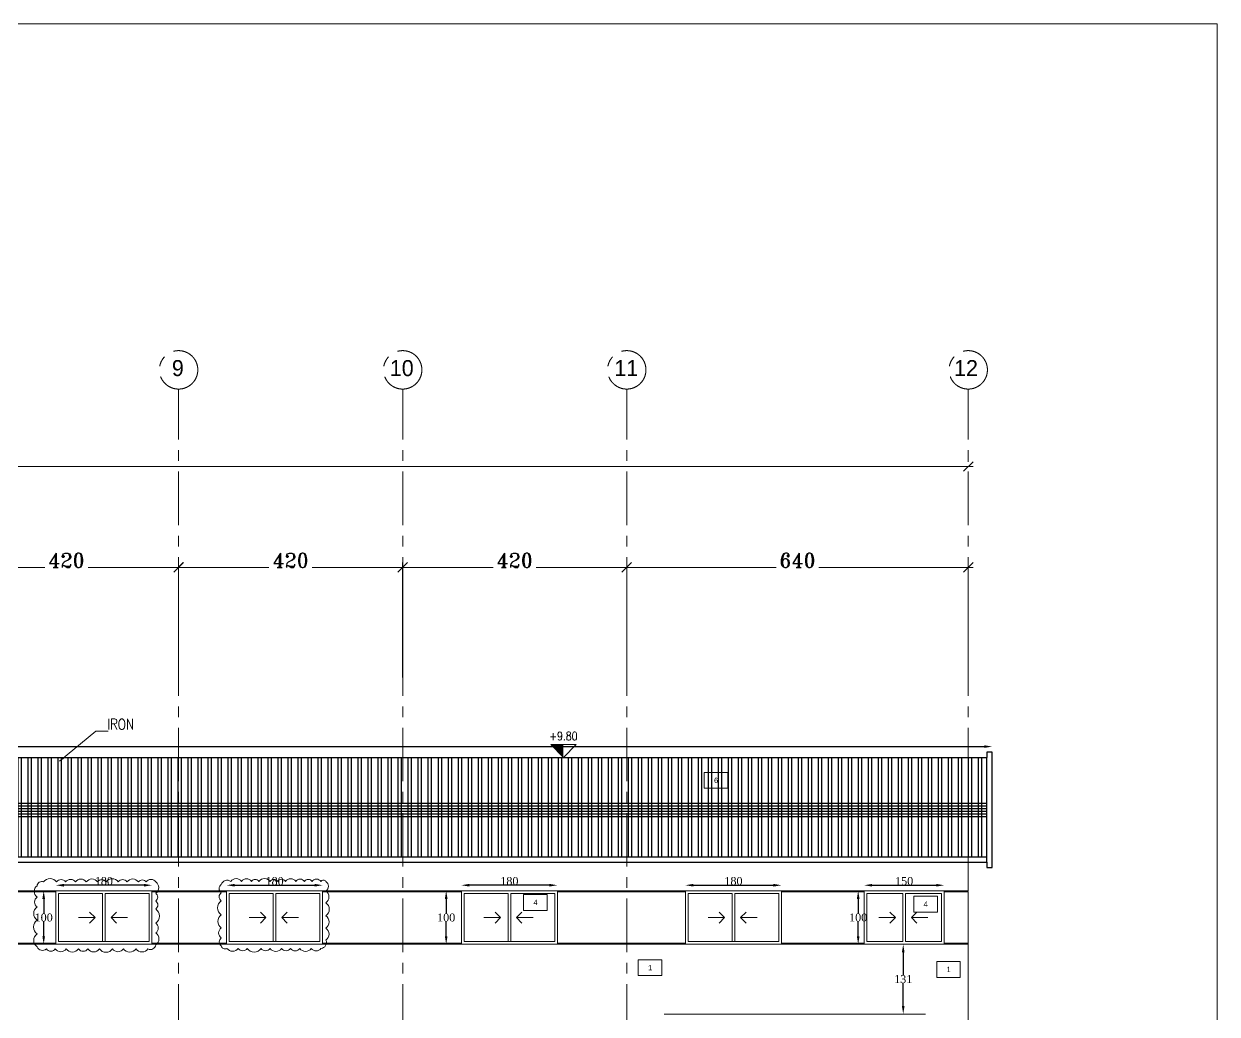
# Model space of a CAD drawing. Header units: millimetres. Extents: x -9083 to 924194, y -232449 to 321637.
# Drawn here: x 33231 to 55597, y 104655 to 123209 of the extents above; entities that cross this region are included whole.
import ezdxf
from ezdxf.enums import TextEntityAlignment as Align

# ---------------------------------------------------------------- set-up
doc = ezdxf.new("R2010")
doc.units = ezdxf.units.MM
doc.header["$LTSCALE"] = 400
doc.header["$MEASUREMENT"] = 0
doc.header["$PDMODE"] = 3
doc.linetypes.add('CENTER', pattern=[2, 1.25, -0.25, 0.25, -0.25])
doc.linetypes.add('CENTERX2', pattern=[4, 2.5, -0.5, 0.5, -0.5])
doc.layers.get('0').update_dxf_attribs({"lineweight": 0, "true_color": 0xff1414})
doc.layers.get('Defpoints').update_dxf_attribs({"color": 8, "lineweight": 5})
doc.layers.add('A-400 ANNOT-TEXT', color=7, linetype='Continuous')
doc.layers.add('AXIES', color=7, linetype='CENTER', lineweight=0, true_color=0x949596)
for name, color, linetype, lineweight in [('AXIS DIMENSION', 8, 'Continuous', 5), ('ELEVATION 01', 4, 'Continuous', 25), ('ELEVATION 02', 3, 'Continuous', 18), ('ELEVATION WINDOW', 5, 'Continuous', 5), ('LEVEL SYMBOL', 8, 'Continuous', 5), ('REVC', 210, 'Continuous', 0), ('ROOMS DIMENSION', 3, 'Continuous', 5), ('TAG ELEVATIONS DETAIL', 8, 'Continuous', 9)]:
    doc.layers.add(name, color=color, linetype=linetype, lineweight=lineweight)
doc.styles.add('ROMAN', font='times.ttf')
doc.styles.add('ROMAN-0.7', font='romans.shx', dxfattribs={"width": 0.7})
doc.styles.add('ROMANS-0.8', font='romans.shx', dxfattribs={"width": 0.8})
doc.styles.add('ROMANS-TITLE', font='ROMANS.shx', dxfattribs={"width": 0.8})
doc.styles.add('ROMANT', font='romant.shx')
doc.styles.get("Standard").update_dxf_attribs({"font": 'GOTHIC.TTF', "height": 220})
doc.styles.add('WA-GV03-ELEV & SEC.-TYPE A$0$BOLD', font='romantic.ttf')
doc.styles.add('WA-GV03-ELEV & SEC.-TYPE A$0$Standard', font='arial.ttf')
doc.dimstyles.new('AXIS DIMENSION', dxfattribs={"dimscale": 1.2, "dimtxt": 220, "dimasz": 150, "dimexe": 75, "dimexo": 200, "dimgap": 50, "dimtad": 0, "dimdec": 0, "dimlfac": 0.1, "dimzin": 0, "dimdsep": 46, "dimtxsty": 'ROMANT', "dimblk": 'OBLIQUE', "dimcen": 200, "dimdle": 75, "dimclrd": 17, "dimclre": 94, "dimclrt": 3, "dimadec": 0, "dimazin": 0, "dimtfac": 0.5, "dimtdec": 0, "dimtix": 1, "dimtofl": 0, "dimtmove": 2, "dimatfit": 2, "dimfxl": 100, "dimtvp": 0.5, "dimtolj": 1, "dimtzin": 0, "dimlwd": -1, "dimlwe": -1, "dimarcsym": 0})
doc.dimstyles.new('DIM-200-100', dxfattribs={"dimtxt": 200, "dimasz": 100, "dimexe": 100, "dimexo": 100, "dimgap": 75, "dimtad": 1, "dimdec": 0, "dimzin": 12, "dimdsep": 46, "dimtxsty": 'ROMAN-0.7', "dimblk": 'ARCHTICK', "dimcen": 50, "dimdle": 100, "dimclrd": 8, "dimclre": 9, "dimclrt": 256, "dimadec": 0, "dimazin": 0, "dimtfac": 1, "dimtdec": 0, "dimtix": 1, "dimtmove": 2, "dimatfit": 3, "dimfxl": 1, "dimtolj": 1, "dimtzin": 0, "dimlwd": 9, "dimlwe": 5, "dimarcsym": 0})
doc.dimstyles.new('ELEV DIM', dxfattribs={"dimtxt": 150, "dimasz": 150, "dimexe": 0.06, "dimexo": 0.06, "dimgap": 0.03, "dimtad": 1, "dimtih": 1, "dimtoh": 1, "dimdec": 0, "dimlfac": 0.1, "dimzin": 13, "dimdsep": 46, "dimtxsty": 'ROMAN', "dimcen": 0.09, "dimdle": 0.06, "dimse1": 1, "dimse2": 1, "dimclrd": 256, "dimclre": 256, "dimclrt": 3, "dimadec": 0, "dimazin": 0, "dimtfac": 1, "dimtdec": 0, "dimtix": 1, "dimtmove": 2, "dimatfit": 3, "dimfxl": 0.06, "dimtolj": 1, "dimtzin": 0, "dimarcsym": 0})

# ---------------------------------------------------------------- blocks, each defined once
blk = doc.blocks.new('_Oblique')
at = {"color": 0, "linetype": 'ByBlock', "lineweight": -2}
blk.add_line((-0.5, -0.5), (0.5, 0.5), dxfattribs=at)
blk = doc.blocks.new('*D239')
at = {"layer": 'AXIS DIMENSION', "color": 94, "ltscale": 20, "transparency": 16777216}
for p, q in [((6106683, 708928), (6106683, 711079)), ((6110881, 708928), (6110881, 711079))]:
    blk.add_line(p, q, dxfattribs=at)
at = {"layer": 'AXIS DIMENSION', "color": 17, "ltscale": 20, "transparency": 16777216}
for p, q in [((6106593, 710989), (6108376, 710989)), ((6110971, 710989), (6109187, 710989))]:
    blk.add_line(p, q, dxfattribs=at)
at = {"layer": 'Defpoints', "color": 0, "ltscale": 20, "transparency": 16777216}
for p in [(6110881, 710989), (6106683, 708688), (6110881, 708688)]:
    blk.add_point(p, dxfattribs=at)
at = {"layer": 'AXIS DIMENSION', "color": 17, "ltscale": 20, "transparency": 16777216, "xscale": 179.9999999999999, "yscale": 179.9999999999999, "zscale": 179.9999999999999, "rotation": 180}
blk.add_blockref('_Oblique', (6106683, 710989), dxfattribs=at)
at = {"layer": 'AXIS DIMENSION', "color": 17, "ltscale": 20, "transparency": 16777216, "xscale": 179.9999999999999, "yscale": 179.9999999999999, "zscale": 179.9999999999999}
blk.add_blockref('_Oblique', (6110881, 710989), dxfattribs=at)
at = {"layer": 'AXIS DIMENSION', "color": 3, "ltscale": 20, "transparency": 16777216, "insert": (6108782, 711121), "char_height": 264, "attachment_point": 5, "style": 'ROMANT'}
blk.add_mtext('\\A1;420', dxfattribs=at)
blk = doc.blocks.new('*D240')
at = {"layer": 'AXIS DIMENSION', "color": 94, "ltscale": 20, "transparency": 16777216}
for p, q in [((6110883, 708928), (6110883, 711079)), ((6115081, 708928), (6115081, 711079))]:
    blk.add_line(p, q, dxfattribs=at)
at = {"layer": 'AXIS DIMENSION', "color": 17, "ltscale": 20, "transparency": 16777216}
for p, q in [((6110793, 710989), (6112576, 710989)), ((6115171, 710989), (6113387, 710989))]:
    blk.add_line(p, q, dxfattribs=at)
at = {"layer": 'Defpoints', "color": 0, "ltscale": 20, "transparency": 16777216}
for p in [(6115081, 710989), (6110883, 708688), (6115081, 708688)]:
    blk.add_point(p, dxfattribs=at)
at = {"layer": 'AXIS DIMENSION', "color": 17, "ltscale": 20, "transparency": 16777216, "xscale": 179.9999999999999, "yscale": 179.9999999999999, "zscale": 179.9999999999999, "rotation": 180}
blk.add_blockref('_Oblique', (6110883, 710989), dxfattribs=at)
at = {"layer": 'AXIS DIMENSION', "color": 17, "ltscale": 20, "transparency": 16777216, "xscale": 179.9999999999999, "yscale": 179.9999999999999, "zscale": 179.9999999999999}
blk.add_blockref('_Oblique', (6115081, 710989), dxfattribs=at)
at = {"layer": 'AXIS DIMENSION', "color": 3, "ltscale": 20, "transparency": 16777216, "insert": (6112982, 711121), "char_height": 264, "attachment_point": 5, "style": 'ROMANT'}
blk.add_mtext('\\A1;420', dxfattribs=at)
blk = doc.blocks.new('*D241')
at = {"layer": 'AXIS DIMENSION', "color": 94, "ltscale": 20, "transparency": 16777216}
for p, q in [((6115083, 708928), (6115083, 711079)), ((6119281, 708928), (6119281, 711079))]:
    blk.add_line(p, q, dxfattribs=at)
at = {"layer": 'AXIS DIMENSION', "color": 17, "ltscale": 20, "transparency": 16777216}
for p, q in [((6114993, 710989), (6116776, 710989)), ((6119371, 710989), (6117587, 710989))]:
    blk.add_line(p, q, dxfattribs=at)
at = {"layer": 'Defpoints', "color": 0, "ltscale": 20, "transparency": 16777216}
for p in [(6119281, 710989), (6115083, 708688), (6119281, 708688)]:
    blk.add_point(p, dxfattribs=at)
at = {"layer": 'AXIS DIMENSION', "color": 17, "ltscale": 20, "transparency": 16777216, "xscale": 179.9999999999999, "yscale": 179.9999999999999, "zscale": 179.9999999999999, "rotation": 180}
blk.add_blockref('_Oblique', (6115083, 710989), dxfattribs=at)
at = {"layer": 'AXIS DIMENSION', "color": 17, "ltscale": 20, "transparency": 16777216, "xscale": 179.9999999999999, "yscale": 179.9999999999999, "zscale": 179.9999999999999}
blk.add_blockref('_Oblique', (6119281, 710989), dxfattribs=at)
at = {"layer": 'AXIS DIMENSION', "color": 3, "ltscale": 20, "transparency": 16777216, "insert": (6117182, 711121), "char_height": 264, "attachment_point": 5, "style": 'ROMANT'}
blk.add_mtext('\\A1;420', dxfattribs=at)
blk = doc.blocks.new('*D242')
at = {"layer": 'AXIS DIMENSION', "color": 94, "ltscale": 20, "transparency": 16777216}
for p, q in [((6119283, 708928), (6119283, 711079)), ((6125683, 708928), (6125683, 711079))]:
    blk.add_line(p, q, dxfattribs=at)
at = {"layer": 'AXIS DIMENSION', "color": 17, "ltscale": 20, "transparency": 16777216}
for p, q in [((6119193, 710989), (6122083, 710989)), ((6125773, 710989), (6122882, 710989))]:
    blk.add_line(p, q, dxfattribs=at)
at = {"layer": 'Defpoints', "color": 0, "ltscale": 20, "transparency": 16777216}
for p in [(6125683, 710989), (6119283, 708688), (6125683, 708688)]:
    blk.add_point(p, dxfattribs=at)
at = {"layer": 'AXIS DIMENSION', "color": 17, "ltscale": 20, "transparency": 16777216, "xscale": 179.9999999999999, "yscale": 179.9999999999999, "zscale": 179.9999999999999, "rotation": 180}
blk.add_blockref('_Oblique', (6119283, 710989), dxfattribs=at)
at = {"layer": 'AXIS DIMENSION', "color": 17, "ltscale": 20, "transparency": 16777216, "xscale": 179.9999999999999, "yscale": 179.9999999999999, "zscale": 179.9999999999999}
blk.add_blockref('_Oblique', (6125683, 710989), dxfattribs=at)
at = {"layer": 'AXIS DIMENSION', "color": 3, "ltscale": 20, "transparency": 16777216, "insert": (6122483, 711121), "char_height": 264, "attachment_point": 5, "style": 'ROMANT'}
blk.add_mtext('\\A1;640', dxfattribs=at)
blk = doc.blocks.new('*D176')
at = {"layer": 'AXIS DIMENSION', "color": 94, "ltscale": 20, "transparency": 16777216}
for p, q in [((6077583, 712536), (6077583, 712431)), ((6125683, 712536), (6125683, 712431))]:
    blk.add_line(p, q, dxfattribs=at)
at = {"layer": 'AXIS DIMENSION', "color": 17, "ltscale": 20, "transparency": 16777216}
for p, q in [((6077493, 712341), (6101101, 712341)), ((6125773, 712341), (6102164, 712341))]:
    blk.add_line(p, q, dxfattribs=at)
at = {"layer": 'Defpoints', "color": 0, "ltscale": 20, "transparency": 16777216}
for p in [(6077583, 712296), (6125683, 712341), (6125683, 712296)]:
    blk.add_point(p, dxfattribs=at)
at = {"layer": 'AXIS DIMENSION', "color": 17, "ltscale": 20, "transparency": 16777216, "xscale": 179.9999999999999, "yscale": 179.9999999999999, "zscale": 179.9999999999999, "rotation": 180}
blk.add_blockref('_Oblique', (6077583, 712341), dxfattribs=at)
at = {"layer": 'AXIS DIMENSION', "color": 17, "ltscale": 20, "transparency": 16777216, "xscale": 179.9999999999999, "yscale": 179.9999999999999, "zscale": 179.9999999999999}
blk.add_blockref('_Oblique', (6125683, 712341), dxfattribs=at)
at = {"layer": 'AXIS DIMENSION', "color": 3, "ltscale": 20, "transparency": 16777216, "insert": (6101633, 712473), "char_height": 264, "attachment_point": 5, "style": 'ROMANT'}
blk.add_mtext('\\A1;4810', dxfattribs=at)
blk = doc.blocks.new('*D322')
at = {"layer": 'Defpoints', "color": 0, "transparency": 16777216}
for p in [(45631, 106956), (47431, 107070), (47431, 106956)]:
    blk.add_point(p, dxfattribs=at)
at = {"layer": 'ROOMS DIMENSION', "lineweight": -2, "transparency": 16777216}
blk.add_line((45781, 107070), (47281, 107070), dxfattribs=at)
at = {"layer": 'ROOMS DIMENSION', "transparency": 16777216}
for points in [[(45781, 107095), (45781, 107045), (45631, 107070)], [(47281, 107095), (47281, 107045), (47431, 107070)]]:
    blk.add_solid(points, dxfattribs=at)
at = {"layer": 'ROOMS DIMENSION', "color": 3, "transparency": 16777216, "insert": (46531, 107147), "char_height": 150, "attachment_point": 5, "style": 'ROMAN'}
blk.add_mtext('\\A1;180', dxfattribs=at)
blk = doc.blocks.new('*D323')
at = {"layer": 'Defpoints', "color": 0, "transparency": 16777216}
for p in [(48981, 106956), (50481, 107070), (50481, 106956)]:
    blk.add_point(p, dxfattribs=at)
at = {"layer": 'ROOMS DIMENSION', "lineweight": -2, "transparency": 16777216}
blk.add_line((49131, 107070), (50331, 107070), dxfattribs=at)
at = {"layer": 'ROOMS DIMENSION', "transparency": 16777216}
for points in [[(49131, 107095), (49131, 107045), (48981, 107070)], [(50331, 107095), (50331, 107045), (50481, 107070)]]:
    blk.add_solid(points, dxfattribs=at)
at = {"layer": 'ROOMS DIMENSION', "color": 3, "transparency": 16777216, "insert": (49731, 107147), "char_height": 150, "attachment_point": 5, "style": 'ROMAN'}
blk.add_mtext('\\A1;150', dxfattribs=at)
blk = doc.blocks.new('*D307')
at = {"layer": 'Defpoints', "color": 0, "transparency": 16777216}
for p in [(33698, 106965), (3384, 105965), (33603, 105965)]:
    blk.add_point(p, dxfattribs=at)
at = {"layer": 'ROOMS DIMENSION', "lineweight": -2, "transparency": 16777216}
for p, q in [((33603, 106815), (33603, 106541)), ((33603, 106115), (33603, 106389))]:
    blk.add_line(p, q, dxfattribs=at)
at = {"layer": 'ROOMS DIMENSION', "transparency": 16777216}
for points in [[(33578, 106815), (33628, 106815), (33603, 106965)], [(33578, 106115), (33628, 106115), (33603, 105965)]]:
    blk.add_solid(points, dxfattribs=at)
at = {"layer": 'ROOMS DIMENSION', "color": 3, "transparency": 16777216, "insert": (33603, 106465), "char_height": 150, "attachment_point": 5, "style": 'ROMAN'}
blk.add_mtext('\\A1;100', dxfattribs=at)
blk = doc.blocks.new('*D309')
at = {"layer": 'Defpoints', "color": 0, "transparency": 16777216}
for p in [(49808, 105965), (49713, 104655), (49808, 104655)]:
    blk.add_point(p, dxfattribs=at)
at = {"layer": 'ROOMS DIMENSION', "lineweight": -2, "transparency": 16777216}
for p, q in [((49713, 105815), (49713, 105386)), ((49713, 104805), (49713, 105234))]:
    blk.add_line(p, q, dxfattribs=at)
at = {"layer": 'ROOMS DIMENSION', "transparency": 16777216}
for points in [[(49688, 105815), (49738, 105815), (49713, 105965)], [(49688, 104805), (49738, 104805), (49713, 104655)]]:
    blk.add_solid(points, dxfattribs=at)
at = {"layer": 'ROOMS DIMENSION', "color": 3, "transparency": 16777216, "insert": (49713, 105310), "char_height": 150, "attachment_point": 5, "style": 'ROMAN'}
blk.add_mtext('\\A1;131', dxfattribs=at)
blk = doc.blocks.new('*D310')
at = {"layer": 'Defpoints', "color": 0, "transparency": 16777216}
for p in [(41431, 107070), (41431, 106956), (43231, 106956)]:
    blk.add_point(p, dxfattribs=at)
at = {"layer": 'ROOMS DIMENSION', "lineweight": -2, "transparency": 16777216}
blk.add_line((43081, 107070), (41581, 107070), dxfattribs=at)
at = {"layer": 'ROOMS DIMENSION', "transparency": 16777216}
for points in [[(41581, 107095), (41581, 107045), (41431, 107070)], [(43081, 107095), (43081, 107045), (43231, 107070)]]:
    blk.add_solid(points, dxfattribs=at)
at = {"layer": 'ROOMS DIMENSION', "color": 3, "transparency": 16777216, "insert": (42331, 107147), "char_height": 150, "attachment_point": 5, "style": 'ROMAN'}
blk.add_mtext('\\A1;180', dxfattribs=at)
blk = doc.blocks.new('*D311')
at = {"layer": 'Defpoints', "color": 0, "transparency": 16777216}
for p in [(37031, 106956), (38831, 107070), (38831, 106956)]:
    blk.add_point(p, dxfattribs=at)
at = {"layer": 'ROOMS DIMENSION', "lineweight": -2, "transparency": 16777216}
blk.add_line((37181, 107070), (38681, 107070), dxfattribs=at)
at = {"layer": 'ROOMS DIMENSION', "transparency": 16777216}
for points in [[(37181, 107095), (37181, 107045), (37031, 107070)], [(38681, 107095), (38681, 107045), (38831, 107070)]]:
    blk.add_solid(points, dxfattribs=at)
at = {"layer": 'ROOMS DIMENSION', "color": 3, "transparency": 16777216, "insert": (37931, 107147), "char_height": 150, "attachment_point": 5, "style": 'ROMAN'}
blk.add_mtext('\\A1;180', dxfattribs=at)
blk = doc.blocks.new('*D312')
at = {"layer": 'Defpoints', "color": 0, "transparency": 16777216}
for p in [(33831, 107070), (33831, 106956), (35631, 106956)]:
    blk.add_point(p, dxfattribs=at)
at = {"layer": 'ROOMS DIMENSION', "lineweight": -2, "transparency": 16777216}
blk.add_line((35481, 107070), (33981, 107070), dxfattribs=at)
at = {"layer": 'ROOMS DIMENSION', "transparency": 16777216}
for points in [[(33981, 107095), (33981, 107045), (33831, 107070)], [(35481, 107095), (35481, 107045), (35631, 107070)]]:
    blk.add_solid(points, dxfattribs=at)
at = {"layer": 'ROOMS DIMENSION', "color": 3, "transparency": 16777216, "insert": (34731, 107147), "char_height": 150, "attachment_point": 5, "style": 'ROMAN'}
blk.add_mtext('\\A1;180', dxfattribs=at)
blk = doc.blocks.new('WA-GV03-ELEV & SEC.-TYPE A$0$RCSS TG')
blk.add_lwpolyline([(28718, -28969), (29160, -28969), (29160, -29267), (28718, -29267)], close=True)
at = {"style": 'WA-GV03-ELEV & SEC.-TYPE A$0$BOLD'}
blk.add_attdef('CH', text='', height=80, dxfattribs=at).set_placement((28932, -29118), align=Align.MIDDLE)
blk = doc.blocks.new('*D300')
at = {"layer": 'Defpoints', "color": 0, "transparency": 16777216}
for p in [(51381, 109668), (11531, 108915), (51381, 108915)]:
    blk.add_point(p, dxfattribs=at)
at = {"layer": 'ROOMS DIMENSION', "lineweight": -2, "transparency": 16777216}
blk.add_line((11681, 109668), (51231, 109668), dxfattribs=at)
at = {"layer": 'ROOMS DIMENSION', "transparency": 16777216}
for points in [[(11681, 109693), (11681, 109643), (11531, 109668)], [(51231, 109693), (51231, 109643), (51381, 109668)]]:
    blk.add_solid(points, dxfattribs=at)
at = {"layer": 'ROOMS DIMENSION', "color": 3, "transparency": 16777216, "insert": (31456, 109744), "char_height": 150, "attachment_point": 5, "style": 'ROMAN'}
blk.add_mtext('\\A1;3985', dxfattribs=at)
blk = doc.blocks.new('A-LVL_EL-SEC')
at = {"layer": 'LEVEL SYMBOL', "color": 5, "ltscale": 800}
blk.add_line((-150, 0), (150, 0), dxfattribs=at)
at = {"layer": 'LEVEL SYMBOL'}
blk.add_lwpolyline([(-300, 300), (0, 0), (300, 300), (-300, 300)], dxfattribs=at)
blk.add_solid([(0, 300), (300, 300), (0, 0)], dxfattribs=at)
at = {"layer": 'LEVEL SYMBOL', "color": 1, "ltscale": 800, "style": 'ROMANS-TITLE', "width": 0.8}
blk.add_attdef('FLOOR-LEVEL', text='', height=200, dxfattribs=at).set_placement((0, 580), align=Align.MIDDLE)
blk = doc.blocks.new('_ArchTick')
at = {"color": 0, "linetype": 'ByBlock', "const_width": 0.15}
blk.add_lwpolyline([(-0.5, -0.5), (0.5, 0.5)], dxfattribs=at)
blk = doc.blocks.new('*D653')
at = {"layer": 'Defpoints', "color": 0, "transparency": 16777216}
for p in [(41242, 106965), (41147, 105965), (41242, 105965)]:
    blk.add_point(p, dxfattribs=at)
at = {"layer": 'ROOMS DIMENSION', "lineweight": -2, "transparency": 16777216}
for p, q in [((41147, 106815), (41147, 106541)), ((41147, 106115), (41147, 106389))]:
    blk.add_line(p, q, dxfattribs=at)
at = {"layer": 'ROOMS DIMENSION', "transparency": 16777216}
for points in [[(41122, 106815), (41172, 106815), (41147, 106965)], [(41122, 106115), (41172, 106115), (41147, 105965)]]:
    blk.add_solid(points, dxfattribs=at)
at = {"layer": 'ROOMS DIMENSION', "color": 3, "transparency": 16777216, "insert": (41147, 106465), "char_height": 150, "attachment_point": 5, "style": 'ROMAN'}
blk.add_mtext('\\A1;100', dxfattribs=at)
blk = doc.blocks.new('*D654')
at = {"layer": 'Defpoints', "color": 0, "transparency": 16777216}
for p in [(48964, 106965), (48869, 105965), (48964, 105965)]:
    blk.add_point(p, dxfattribs=at)
at = {"layer": 'ROOMS DIMENSION', "lineweight": -2, "transparency": 16777216}
for p, q in [((48869, 106815), (48869, 106541)), ((48869, 106115), (48869, 106389))]:
    blk.add_line(p, q, dxfattribs=at)
at = {"layer": 'ROOMS DIMENSION', "transparency": 16777216}
for points in [[(48844, 106815), (48894, 106815), (48869, 106965)], [(48844, 106115), (48894, 106115), (48869, 105965)]]:
    blk.add_solid(points, dxfattribs=at)
at = {"layer": 'ROOMS DIMENSION', "color": 3, "transparency": 16777216, "insert": (48869, 106465), "char_height": 150, "attachment_point": 5, "style": 'ROMAN'}
blk.add_mtext('\\A1;100', dxfattribs=at)
blk = doc.blocks.new('rffghffr')
at = {"layer": 'AXIES', "linetype": 'CENTERX2'}
for p, q in [((6110882.5, 695783), (6110882.5, 714330.6)), ((6115082.5, 695783), (6115082.5, 714330.6)), ((6119282.5, 695783), (6119282.5, 714330.6)), ((6125682.5, 695783), (6125682.5, 714330.6))]:
    blk.add_line(p, q, dxfattribs=at)
for centre in [(6110882.5, 714690.6), (6115082.5, 714690.6), (6119282.5, 714690.6), (6125682.5, 714690.6)]:
    blk.add_circle(centre, 360, dxfattribs=at)
for s, p in [('9', (6110756.9, 714573.9)), ('10', (6114842.1, 714573.9)), ('11', (6119050.8, 714573.9)), ('12', (6125418.2, 714573.9))]:
    blk.add_text(s, height=300, dxfattribs=at).set_placement(p)
at = {"layer": 'AXIS DIMENSION', "ltscale": 20}
dim = blk.add_linear_dim(base=(6125682.5, 712879.4), p1=(6077582.5, 712834.6), p2=(6125682.5, 712834.6), dimstyle='AXIS DIMENSION', dxfattribs=at)
dim.commit()
dim.dimension.update_dxf_attribs({"geometry": '*D176', "text_midpoint": (6101632.5, 713011.4), "insert": (0, 538.6)})
for base, p1, p2, picture, middle in [((6110880.7, 710988.7), (6106682.5, 708688.2), (6110880.7, 708688.2), '*D239', (6108781.6, 711120.7)), ((6115080.7, 710988.7), (6110882.5, 708688.2), (6115080.7, 708688.2), '*D240', (6112981.6, 711120.7)), ((6119280.7, 710988.7), (6115082.5, 708688.2), (6119280.7, 708688.2), '*D241', (6117181.6, 711120.7)), ((6125682.5, 710988.7), (6119282.5, 708688.2), (6125682.5, 708688.2), '*D242', (6122482.5, 711120.7))]:
    dim = blk.add_linear_dim(base=base, p1=p1, p2=p2, dimstyle='AXIS DIMENSION', dxfattribs=at)
    dim.commit()
    dim.dimension.update_dxf_attribs({"geometry": picture, "text_midpoint": middle})

msp = doc.modelspace()

# ---------------------------------------------------------------- hatches: boundary and pattern name
at = {"layer": 'ELEVATION 01'}
h = msp.add_hatch(dxfattribs=at)
h.set_pattern_fill('ANSI32', color=256, scale=500, angle=45, style=0)
h.set_pattern_definition([(90, (2187.09, -850.14), (-187.5, 0), []), (90, (2249.59, -787.64), (-187.5, 0), [])])
h.paths.add_polyline_path([(11631.24898, 109465.00308), (11631.24898, 108605.00308), (51281.26178, 108605.00308), (51281.26178, 109465.00308)])
h.paths.add_polyline_path([(51281.26178, 107605.00308), (51281.26178, 108355.00308), (11631.24898, 108355.00308), (11631.24898, 107605.00308)])
h.paths.add_polyline_path([(51281.26178, 108405.00308), (51281.26178, 108455.00308), (11631.24898, 108455.00308), (11631.24898, 108405.00308)])
h.paths.add_polyline_path([(11631.24898, 108405.00308), (11631.24898, 108355.00308), (51281.26178, 108355.00308), (51281.26178, 108405.00308)])
h.paths.add_polyline_path([(51281.26178, 108455.00308), (51281.26178, 108505.00308), (11631.24898, 108505.00308), (11631.24898, 108455.00308)])
h.paths.add_polyline_path([(11631.24898, 108555.00308), (11631.24898, 108505.00308), (51281.26178, 108505.00308), (51281.26178, 108555.00308)])
h.paths.add_polyline_path([(51281.26178, 108555.00308), (51281.26178, 108605.00308), (11631.24898, 108605.00308), (11631.24898, 108555.00308)])

# ---------------------------------------------------------------- linework, layer by layer
at = {"layer": 'Defpoints'}
msp.add_lwpolyline([(-8100, 123208.72705), (55596.80779, 123208.72705), (55596.80779, 64923.38106), (-8100, 64923.38106)], close=True, dxfattribs=at)
at = {"layer": 'ELEVATION 01'}
for p, q in [((11631.24898, 109465.00308), (51281.26178, 109465.00308)), ((51381.26178, 109565.00308), (51281.26178, 109565.00308)), ((51281.26178, 109565.00308), (51281.26178, 109465.00308)), ((51281.26178, 107505.00308), (51281.26178, 109465.00308)), ((51381.26178, 109465.00308), (51381.26178, 109565.00308)), ((51381.26178, 107505.00308), (51381.26178, 109465.00308)), ((11631.24898, 108605.00308), (51281.26178, 108605.00308)), ((11631.24898, 108555.00308), (51281.26178, 108555.00308)), ((11631.24898, 108505.00308), (51281.26178, 108505.00308)), ((11631.24898, 108455.00308), (51281.26178, 108455.00308)), ((11631.24898, 108405.00308), (51281.26178, 108405.00308)), ((11631.24898, 108355.00308), (51281.26178, 108355.00308)), ((11631.24898, 107605.00308), (51281.26178, 107605.00308)), ((11631.24898, 107505.00308), (51281.26178, 107505.00308)), ((11631.24898, 107505.00308), (51281.26178, 107505.00308)), ((51281.26178, 107505.00308), (51281.26178, 107405.00308)), ((51281.26178, 107405.00308), (51381.26178, 107405.00308)), ((51381.26178, 107405.00308), (51381.26178, 107505.00308))]:
    msp.add_line(p, q, dxfattribs=at)
at = {"layer": 'ELEVATION 02'}
for p, q in [((50931.26178, 106965.00308), (50931.26178, 107505.00308)), ((30631.26178, 106965.00308), (33831.26178, 106965.00308)), ((30631.26178, 106945.00308), (33831.26178, 106945.00308)), ((33814.53473, 106955.00308), (33831.26178, 106965.00308)), ((33831.26178, 106945.00308), (33814.53473, 106955.00308)), ((35631.26178, 106965.00308), (37031.26178, 106965.00308)), ((35631.26178, 106945.00308), (37031.26178, 106945.00308)), ((35648.00307, 106955.00308), (35631.27602, 106965.00308)), ((35631.27602, 106945.00308), (35648.00307, 106955.00308)), ((37014.53473, 106955.00308), (37031.26178, 106965.00308)), ((37031.26178, 106945.00308), (37014.53473, 106955.00308)), ((38831.26178, 106965.00308), (41431.26178, 106965.00308)), ((38831.26178, 106945.00308), (41431.26178, 106945.00308)), ((38848.00307, 106955.00308), (38831.27602, 106965.00308)), ((38831.27602, 106945.00308), (38848.00307, 106955.00308)), ((41414.53473, 106955.00308), (41431.26178, 106965.00308)), ((41431.26178, 106945.00308), (41414.53473, 106955.00308)), ((43231.26178, 106965.00308), (45631.26178, 106965.00308)), ((43231.26178, 106945.00308), (45631.26178, 106945.00308)), ((45614.53473, 106955.00308), (45631.26178, 106965.00308)), ((45631.26178, 106945.00308), (45614.53473, 106955.00308)), ((47431.26178, 106965.00308), (48981.26178, 106965.00308)), ((47431.26178, 106945.00308), (48981.26178, 106945.00308)), ((47448.00307, 106955.00308), (47431.27602, 106965.00308)), ((47431.27602, 106945.00308), (47448.00307, 106955.00308)), ((48964.53473, 106955.00308), (48981.26178, 106965.00308)), ((48981.26178, 106945.00308), (48964.53473, 106955.00308)), ((50481.26178, 106965.00308), (50931.26178, 106965.00308)), ((50481.26178, 106945.00308), (50931.26178, 106945.00308)), ((50498.00307, 106955.00308), (50481.27602, 106965.00308)), ((50481.27602, 106945.00308), (50498.00307, 106955.00308)), ((50914.53473, 106955.00308), (50931.26178, 106965.00308)), ((50931.26178, 106945.00308), (50914.53473, 106955.00308)), ((50931.26178, 105984.99456), (50931.26178, 106945.00308)), ((30631.26178, 105985.00308), (33831.27602, 105985.00308)), ((30631.26178, 105965.00308), (33831.27602, 105965.00308)), ((33814.54897, 105975.00308), (33831.27602, 105985.00308)), ((33831.27602, 105965.00308), (33814.54897, 105975.00308)), ((35631.26178, 105985.00308), (37031.27602, 105985.00308)), ((35647.98883, 105975.00308), (35631.26178, 105985.00308)), ((35631.26178, 105965.00308), (35647.98883, 105975.00308)), ((35631.26178, 105965.00308), (37031.27602, 105965.00308)), ((37014.54897, 105975.00308), (37031.27602, 105985.00308)), ((37031.27602, 105965.00308), (37014.54897, 105975.00308)), ((38831.26178, 105985.00308), (41431.27602, 105985.00308)), ((38847.98883, 105975.00308), (38831.26178, 105985.00308)), ((38831.26178, 105965.00308), (38847.98883, 105975.00308)), ((38831.26178, 105965.00308), (41431.27602, 105965.00308)), ((41414.54897, 105975.00308), (41431.27602, 105985.00308)), ((41431.27602, 105965.00308), (41414.54897, 105975.00308)), ((43231.26178, 105985.00308), (45631.27602, 105985.00308)), ((43231.26178, 105965.00308), (45631.27602, 105965.00308)), ((45614.54897, 105975.00308), (45631.27602, 105985.00308)), ((45631.27602, 105965.00308), (45614.54897, 105975.00308)), ((47431.26178, 105985.00308), (48981.27602, 105985.00308)), ((47447.98883, 105975.00308), (47431.26178, 105985.00308)), ((47431.26178, 105965.00308), (47447.98883, 105975.00308)), ((47431.26178, 105965.00308), (48981.27602, 105965.00308)), ((48964.54897, 105975.00308), (48981.27602, 105985.00308)), ((48981.27602, 105965.00308), (48964.54897, 105975.00308)), ((50481.26178, 105985.00308), (50931.27602, 105985.00308)), ((50497.98883, 105975.00308), (50481.26178, 105985.00308)), ((50481.26178, 105965.00308), (50497.98883, 105975.00308)), ((50481.26178, 105965.00308), (50931.27602, 105965.00308)), ((50914.54897, 105975.00308), (50931.27602, 105985.00308)), ((50931.27602, 105965.00308), (50914.54897, 105975.00308)), ((50931.26178, 104655.00308), (50931.26178, 105965.01159)), ((45231.26178, 104655.00308), (50131.26634, 104655.00308))]:
    msp.add_line(p, q, dxfattribs=at)
at = {"layer": 'ELEVATION WINDOW'}
for p, q in [((34706.26178, 106915.00308), (34706.26178, 106015.00308)), ((34756.26178, 106915.00308), (34756.26178, 106015.00308)), ((37906.26178, 106915.00308), (37906.26178, 106015.00308)), ((37956.26178, 106915.00308), (37956.26178, 106015.00308)), ((42306.26178, 106915.00308), (42306.26178, 106015.00308)), ((42356.26178, 106915.00308), (42356.26178, 106015.00308)), ((46506.26178, 106915.00308), (46506.26178, 106015.00308)), ((46556.26178, 106915.00308), (46556.26178, 106015.00308)), ((49706.26178, 106915.00308), (49706.26178, 106015.00308)), ((49756.26178, 106915.00308), (49756.26178, 106015.00308)), ((34565.36778, 106463.27909, 0.0001), (34254.60378, 106463.27909, 0.0001)), ((34464.02478, 106564.62209, 0.0001), (34565.36778, 106463.27909, 0.0001)), ((34565.36778, 106463.27909, 0.0001), (34464.18651, 106362.09781, 0.0001)), ((34966.77552, 106564.62209, 0.0001), (34865.43252, 106463.27909, 0.0001)), ((34865.43252, 106463.27909, 0.0001), (34966.61379, 106362.09781, 0.0001)), ((34865.43252, 106463.27909, 0.0001), (35176.19652, 106463.27909, 0.0001)), ((37765.36778, 106463.27909, 0.0001), (37454.60378, 106463.27909, 0.0001)), ((37664.02478, 106564.62209, 0.0001), (37765.36778, 106463.27909, 0.0001)), ((37765.36778, 106463.27909, 0.0001), (37664.18651, 106362.09781, 0.0001)), ((38166.77552, 106564.62209, 0.0001), (38065.43252, 106463.27909, 0.0001)), ((38065.43252, 106463.27909, 0.0001), (38166.61379, 106362.09781, 0.0001)), ((38065.43252, 106463.27909, 0.0001), (38376.19652, 106463.27909, 0.0001)), ((42165.36778, 106463.27909, 0.0001), (41854.60378, 106463.27909, 0.0001)), ((42064.02478, 106564.62209, 0.0001), (42165.36778, 106463.27909, 0.0001)), ((42165.36778, 106463.27909, 0.0001), (42064.18651, 106362.09781, 0.0001)), ((42566.77552, 106564.62209, 0.0001), (42465.43252, 106463.27909, 0.0001)), ((42465.43252, 106463.27909, 0.0001), (42566.61379, 106362.09781, 0.0001)), ((42465.43252, 106463.27909, 0.0001), (42776.19652, 106463.27909, 0.0001)), ((46365.36778, 106463.27909, 0.0001), (46054.60378, 106463.27909, 0.0001)), ((46264.02478, 106564.62209, 0.0001), (46365.36778, 106463.27909, 0.0001)), ((46365.36778, 106463.27909, 0.0001), (46264.18651, 106362.09781, 0.0001)), ((46766.77552, 106564.62209, 0.0001), (46665.43252, 106463.27909, 0.0001)), ((46665.43252, 106463.27909, 0.0001), (46766.61379, 106362.09781, 0.0001)), ((46665.43252, 106463.27909, 0.0001), (46976.19652, 106463.27909, 0.0001)), ((49565.33601, 106463.27909, 0.0001), (49254.572, 106463.27909, 0.0001)), ((49463.99301, 106564.62209, 0.0001), (49565.33601, 106463.27909, 0.0001)), ((49565.33601, 106463.27909, 0.0001), (49464.15473, 106362.09781, 0.0001)), ((49966.74374, 106564.62209, 0.0001), (49865.40074, 106463.27909, 0.0001)), ((49865.40074, 106463.27909, 0.0001), (49966.58202, 106362.09781, 0.0001)), ((49865.40074, 106463.27909, 0.0001), (50176.16475, 106463.27909, 0.0001))]:
    msp.add_line(p, q, dxfattribs=at)
for points in [[(33831.26178, 106965.00308), (35631.26178, 106965.00308), (35631.26178, 105965.00308), (33831.26178, 105965.00308)], [(37031.26178, 106965.00308), (38831.26178, 106965.00308), (38831.26178, 105965.00308), (37031.26178, 105965.00308)], [(41431.26178, 106965.00308), (43231.26178, 106965.00308), (43231.26178, 105965.00308), (41431.26178, 105965.00308)], [(45631.26178, 106965.00308), (47431.26178, 106965.00308), (47431.26178, 105965.00308), (45631.26178, 105965.00308)], [(48981.26178, 106965.00308), (50481.26178, 106965.00308), (50481.26178, 105965.00308), (48981.26178, 105965.00308)]]:
    msp.add_lwpolyline(points, close=True, dxfattribs=at)
at = {"layer": 'ELEVATION WINDOW', "elevation": 0}
msp.add_lwpolyline([(34756.26178, 106915.00308), (35581.26178, 106915.00308), (35581.26178, 106015.00308), (33881.26178, 106015.00308), (33881.26178, 106915.00308), (34706.26178, 106915.00308)], dxfattribs=at)
at = {"layer": 'ELEVATION WINDOW'}
for points in [[(37956.26178, 106915.00308), (38781.26178, 106915.00308), (38781.26178, 106015.00308), (37081.26178, 106015.00308), (37081.26178, 106915.00308), (37906.26178, 106915.00308)], [(42356.26178, 106915.00308), (43181.26178, 106915.00308), (43181.26178, 106015.00308), (41481.26178, 106015.00308), (41481.26178, 106915.00308), (42306.26178, 106915.00308)], [(46556.26178, 106915.00308), (47381.26178, 106915.00308), (47381.26178, 106015.00308), (45681.26178, 106015.00308), (45681.26178, 106915.00308), (46506.26178, 106915.00308)], [(49706.26178, 106015.00308), (49031.26178, 106015.00308), (49031.26178, 106915.00308), (49706.26178, 106915.00308)], [(49756.26178, 106915.00308), (50431.26178, 106915.00308), (50431.26178, 106015.00308), (49756.26178, 106015.00308)]]:
    msp.add_lwpolyline(points, dxfattribs=at)
at = {"layer": 'REVC'}
for points in [[(35703.48576, 107131.9251, -0.52056705), (35703.48576, 106918.96694, -0.52056705), (35703.48576, 106775.67237, -0.52056705), (35703.48576, 106624.97197, -0.52056705), (35703.48576, 106360.05096, -0.52056705), (35703.48576, 106175.53199, -0.52056705), (35703.48576, 105951.22501, -0.52056705), (35557.15156, 105877.76491, -0.52056705), (35333.54447, 105877.76491, -0.52056705), (35096.70456, 105877.76491, -0.52056705), (34893.42687, 105877.76491, -0.52056705), (34648.30628, 105877.76491, -0.52056705), (34430.88428, 105877.76491, -0.52056705), (34254.37336, 105877.76491, -0.52056705), (34024.86196, 105877.76491, -0.52056705), (33819.97289, 105877.76491, -0.52056705), (33653.25638, 105877.76491, -0.52056705), (33479.25685, 105914.52213, -0.52056705), (33479.25685, 106157.64479, -0.52056705), (33479.25685, 106417.70725, -0.52056705), (33479.25685, 106662.40873, -0.52056705), (33479.25685, 106847.54621, -0.52056705), (33479.25685, 107059.47488, -0.52056705), (33600.51778, 107131.9251, -0.52056705), (33843.05855, 107131.9251, -0.52056705), (34014.57664, 107131.9251, -0.52056705), (34198.75788, 107131.9251, -0.52056705), (34401.57982, 107131.9251, -0.52056705), (34612.3732, 107131.9251, -0.52056705), (34772.8558, 107131.9251, -0.52056705), (35000.89824, 107131.9251, -0.52056705), (35164.06647, 107131.9251, -0.52056705), (35378.69298, 107131.9251, -0.52056705), (35524.34358, 107131.9251, -0.52056705)], [(38892.68834, 107141.79112, -0.52056705), (38892.68834, 106959.89673, -0.52056705), (38892.68834, 106740.57445, -0.52056705), (38892.68834, 106499.15676, -0.52056705), (38892.68834, 106264.69729, -0.52056705), (38892.68834, 106041.33436, -0.52056705), (38800.22601, 105885.99453, -0.52056705), (38618.25024, 105885.99453, -0.52056705), (38404.05507, 105885.99453, -0.52056705), (38229.1189, 105885.99453, -0.52056705), (38060.20912, 105885.99453, -0.52056705), (37846.92543, 105885.99453, -0.52056705), (37676.9821, 105885.99453, -0.52056705), (37419.08035, 105885.99453, -0.52056705), (37247.34659, 105885.99453, -0.52056705), (37038.04251, 105885.99453, -0.52056705), (36931.29016, 105935.41556, -0.52056705), (36931.29016, 106081.83117, -0.52056705), (36931.29016, 106269.58104, -0.52056705), (36931.29016, 106516.60192, -0.52056705), (36931.29016, 106777.60028, -0.52056705), (36931.29016, 106929.85102, -0.52056705), (36931.29016, 107083.19636, -0.52056705), (37108.25761, 107141.79112, -0.52056705), (37310.41221, 107141.79112, -0.52056705), (37497.23839, 107141.79112, -0.52056705), (37637.54622, 107141.79112, -0.52056705), (37845.60921, 107141.79112, -0.52056705), (37980.32198, 107141.79112, -0.52056705), (38135.11593, 107141.79112, -0.52056705), (38326.89424, 107141.79112, -0.52056705), (38490.72574, 107141.79112, -0.52056705), (38632.05085, 107141.79112, -0.52056705), (38798.67378, 107141.79112, -0.52056705)]]:
    msp.add_lwpolyline(points, format="xyb", close=True, dxfattribs=at)

# ---------------------------------------------------------------- block references
at = {"layer": 'AXIES'}
msp.add_blockref('rffghffr', (-6074751.25257, -597964.26251), dxfattribs=at)
at = {"layer": 'LEVEL SYMBOL', "ltscale": 800}
ref = msp.add_blockref('A-LVL_EL-SEC', (43345.25175, 109465.00308), dxfattribs=dict(at, xscale=-0.8, yscale=0.8, zscale=0.8))
ref.add_attrib('FLOOR-LEVEL', '+9.80', dxfattribs={"color": 1, "ltscale": 800, "height": 160, "style": 'ROMANS-TITLE', "width": 0.8}).set_placement((43345.25175, 109865.00308), align=Align.MIDDLE)
at = {"layer": 'TAG ELEVATIONS DETAIL'}
ref = msp.add_blockref('WA-GV03-ELEV & SEC.-TYPE A$0$RCSS TG', (17264.35622, 138153.05741), dxfattribs=at)
ref.add_attrib('CH', '6', dxfattribs={"layer": '0', "color": 1, "height": 100, "style": 'WA-GV03-ELEV & SEC.-TYPE A$0$Standard'}).set_placement((46205.99418, 109034.84832), align=Align.MIDDLE)
ref = msp.add_blockref('WA-GV03-ELEV & SEC.-TYPE A$0$RCSS TG', (13880.62312, 135866.54203), dxfattribs=at)
ref.add_attrib('CH', '4', dxfattribs={"layer": '0', "color": 1, "height": 100, "style": 'WA-GV03-ELEV & SEC.-TYPE A$0$Standard'}).set_placement((42822.26108, 106748.33294), align=Align.MIDDLE)
ref = msp.add_blockref('WA-GV03-ELEV & SEC.-TYPE A$0$RCSS TG', (21192.53513, 135834.40852), dxfattribs=at)
ref.add_attrib('CH', '4', dxfattribs={"layer": '0', "color": 1, "height": 100, "style": 'WA-GV03-ELEV & SEC.-TYPE A$0$Standard'}).set_placement((50134.17308, 106716.19944), align=Align.MIDDLE)
ref = msp.add_blockref('WA-GV03-ELEV & SEC.-TYPE A$0$RCSS TG', (16028.72556, 134643.06061), dxfattribs=at)
ref.add_attrib('CH', '1', dxfattribs={"layer": '0', "color": 1, "height": 100, "style": 'WA-GV03-ELEV & SEC.-TYPE A$0$Standard'}).set_placement((44970.36352, 105524.85152), align=Align.MIDDLE)
ref = msp.add_blockref('WA-GV03-ELEV & SEC.-TYPE A$0$RCSS TG', (21623.34139, 134609.70014), dxfattribs=at)
ref.add_attrib('CH', '1', dxfattribs={"layer": '0', "color": 1, "height": 100, "style": 'WA-GV03-ELEV & SEC.-TYPE A$0$Standard'}).set_placement((50564.97935, 105491.49105), align=Align.MIDDLE)

# ---------------------------------------------------------------- texts
at = {"layer": 'A-400 ANNOT-TEXT', "ltscale": 10, "insert": (34793.65741, 110187.01803, 0), "char_height": 200, "width": 4553.3300322, "attachment_point": 1, "style": 'ROMANS-0.8'}
msp.add_mtext('IRON', dxfattribs=at)

# ---------------------------------------------------------------- dimensions: what is measured, and where the dimension line sits
at = {"layer": 'ROOMS DIMENSION'}
for base, p1, p2, picture, middle in [((51381.26178, 109667.67227), (11531.24898, 108914.75924), (51381.26178, 108914.75924), '*D300', (31456.25538, 109744.21633)), ((33831.26178, 107070.22781), (35631.26178, 106956.37894), (33831.26178, 106956.37894), '*D312', (34731.26178, 107146.55557)), ((38831.26178, 107070.22781), (37031.26178, 106956.37894), (38831.26178, 106956.37894), '*D311', (37931.26178, 107146.55557)), ((41431.26178, 107070.22781), (43231.26178, 106956.37894), (41431.26178, 106956.37894), '*D310', (42331.26178, 107146.55557)), ((47431.26178, 107070.22781), (45631.26178, 106956.37894), (47431.26178, 106956.37894), '*D322', (46531.26178, 107146.55557)), ((50481.26178, 107070.19781), (48981.26178, 106956.37894), (50481.26178, 106956.37894), '*D323', (49731.26178, 107146.52557))]:
    dim = msp.add_linear_dim(base=base, p1=p1, p2=p2, dimstyle='ELEV DIM', dxfattribs=at)
    dim.commit()
    dim.dimension.update_dxf_attribs({"geometry": picture, "text_midpoint": middle})
for base, p1, p2, picture, middle in [((33603.03743, 105965.00308), (33698.05416, 106965.00308), (3384.19189, 105965.00308), '*D307', (33603.03743, 106465.00308)), ((41147.33911, 105965.00308), (41242.35583, 106965.00308), (41242.35583, 105965.00308), '*D653', (41147.33911, 106465.00308)), ((48868.63913, 105965.00308), (48963.65586, 106965.00308), (48963.65586, 105965.00308), '*D654', (48868.63913, 106465.00308)), ((49712.7303, 104655.00308), (49807.65453, 105965.00308), (49807.65453, 104655.00308), '*D309', (49712.7303, 105310.00308))]:
    dim = msp.add_linear_dim(base=base, p1=p1, p2=p2, angle=90, dimstyle='ELEV DIM', dxfattribs=at)
    dim.commit()
    dim.dimension.update_dxf_attribs({"geometry": picture, "text_midpoint": middle})

# ---------------------------------------------------------------- leaders
at = {"layer": 'A-400 ANNOT-TEXT'}
msp.add_leader([(33899.71982, 109391.75929, 0), (34577.07233, 109956.55012, 0), (34813.78774, 109956.55012, 0)], dimstyle='DIM-200-100', dxfattribs=at)

doc.saveas('drawing.dxf')
